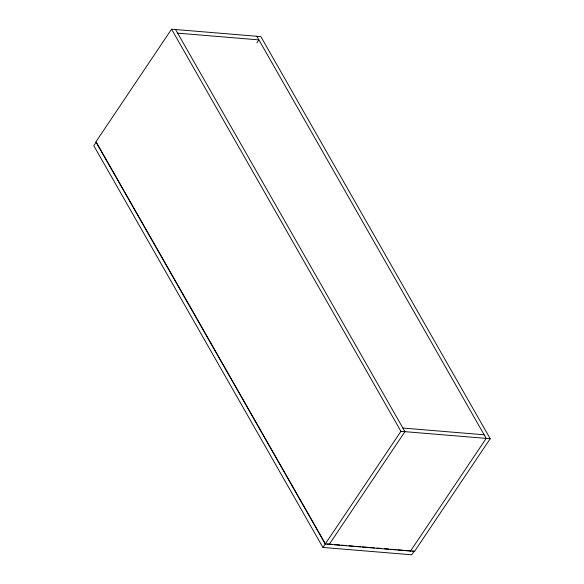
<?xml version="1.0" encoding="UTF-8"?>
<svg xmlns="http://www.w3.org/2000/svg" width="584" height="584" viewBox="0 0 584 584"><rect width="100%" height="100%" fill="white"/><g stroke="black" fill="none" stroke-linecap="round" stroke-linejoin="round"><path stroke-width="0.88" d="M171.557 29.2L95.878 141.868L325.252 543.996L414.538 551.398L490.217 438.73L260.844 36.602L171.557 29.2L400.931 431.335L490.217 438.73M256.858 42.909L258.894 39.887L177.638 33.149M325.354 543.813L96.214 142.087L93.783 145.708L322.923 547.442L400.931 431.335M329.267 544.332L404.946 431.664L175.572 29.536M410.523 551.062L486.202 438.401L256.829 36.266M402.88 428.05L484.136 434.781M327.171 543.967L332.61 544.419M334.42 544.565L339.866 545.018M341.676 545.171L346.21 545.544M348.925 545.77L353.459 546.142M355.276 546.295L360.715 546.748M362.525 546.894L367.964 547.347M369.781 547.5L374.315 547.872M377.03 548.099L381.564 548.471M384.287 548.697L388.82 549.077M390.63 549.223L396.069 549.675M397.886 549.829L403.325 550.274M405.135 550.427L410.574 550.88M412.392 551.026L414.202 551.179L411.771 554.8L322.923 547.442"/></g></svg>
